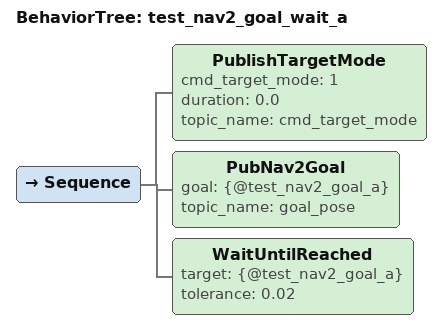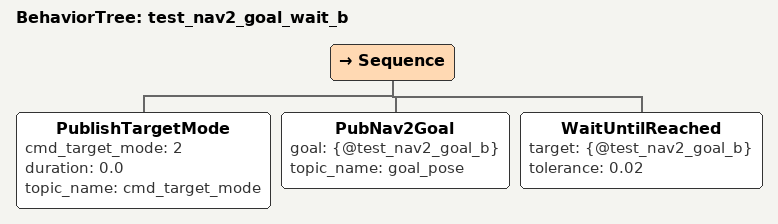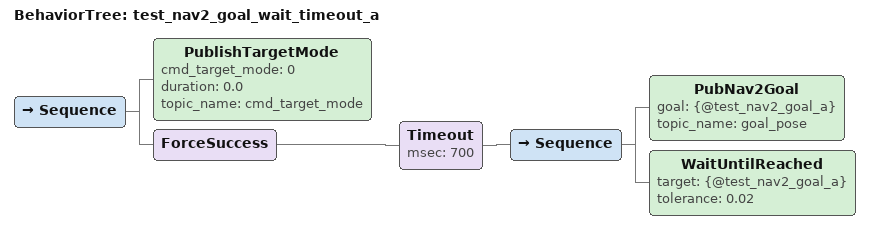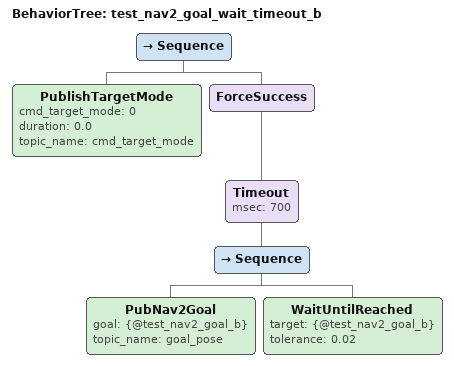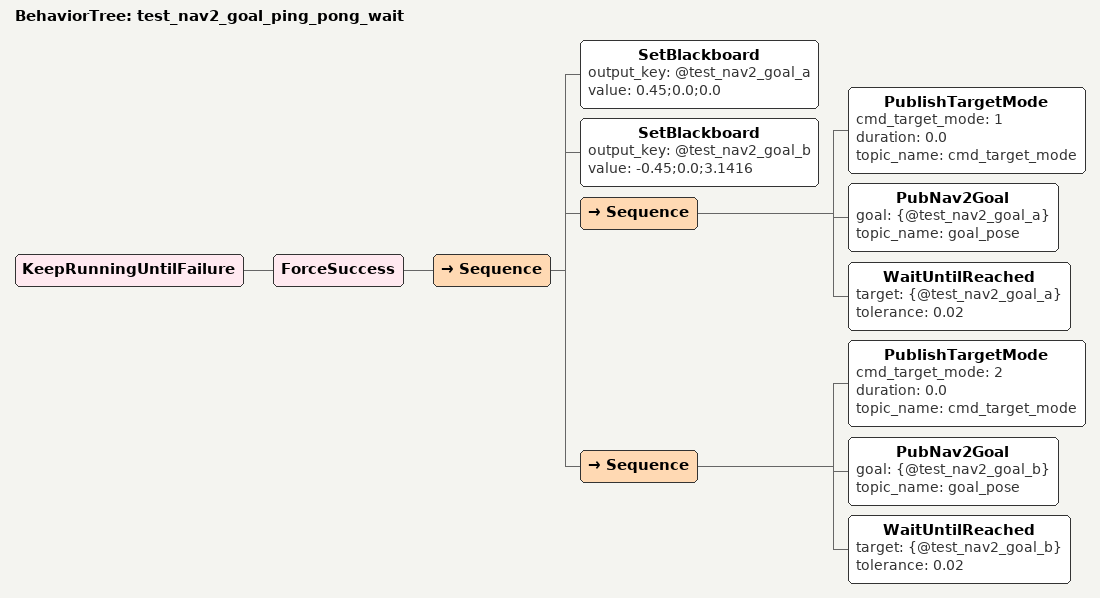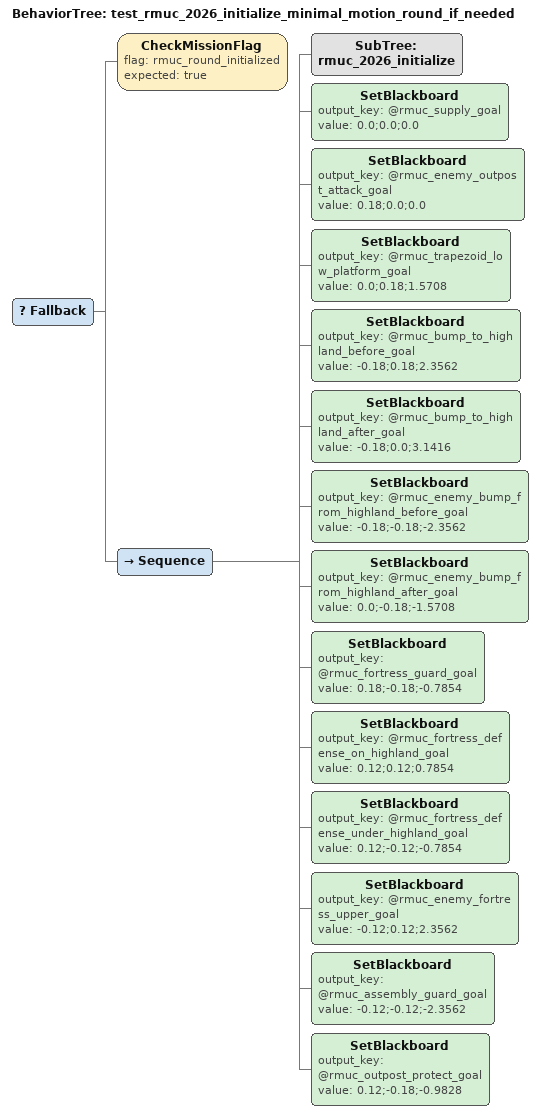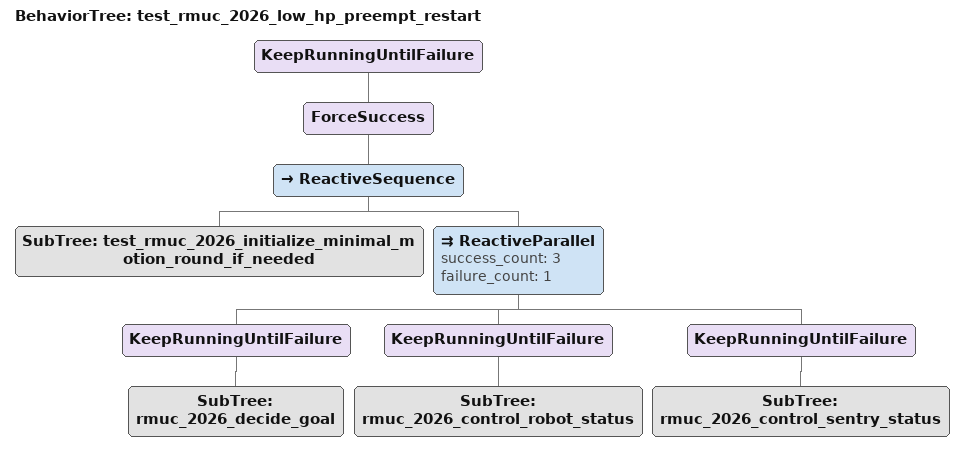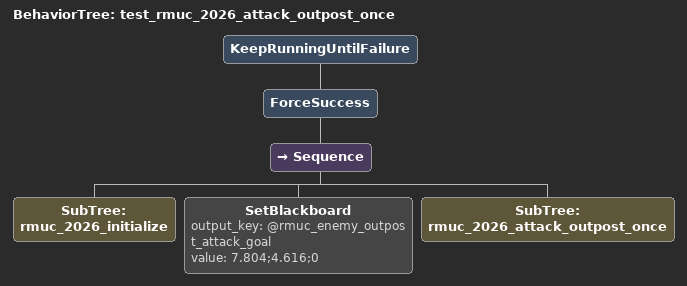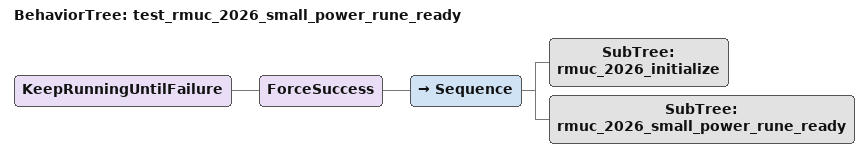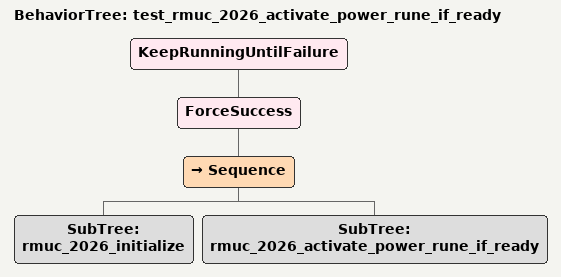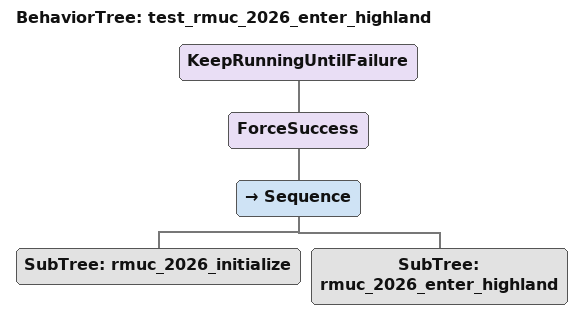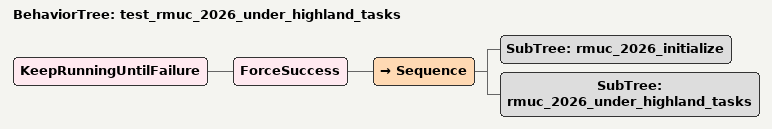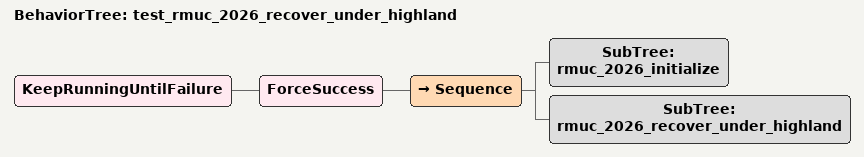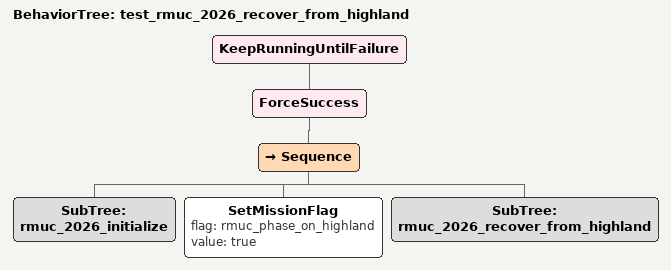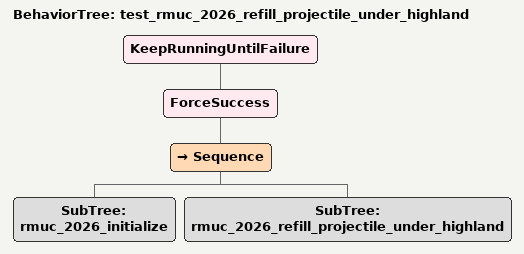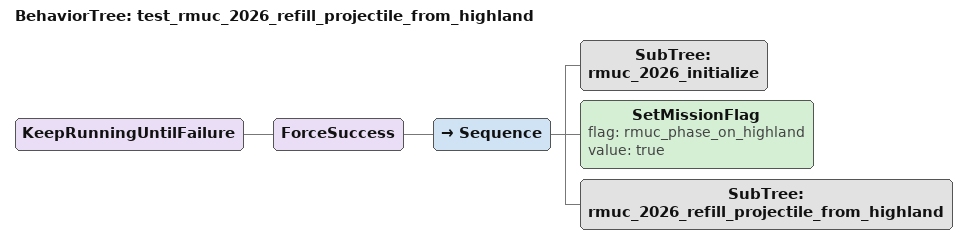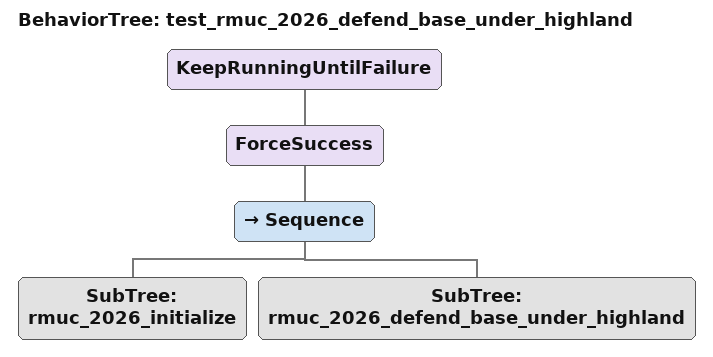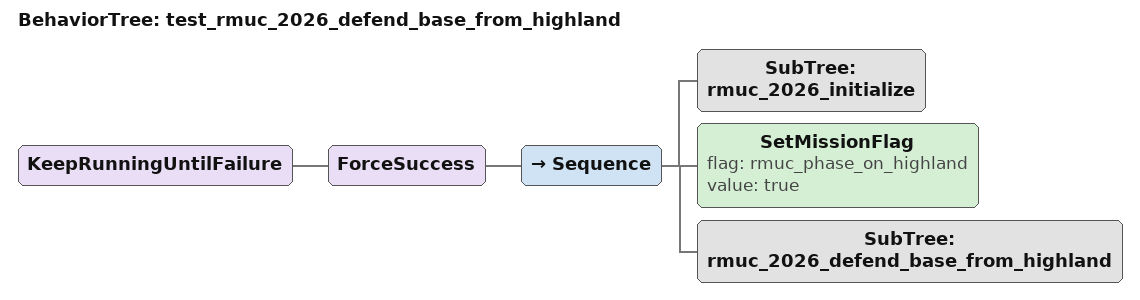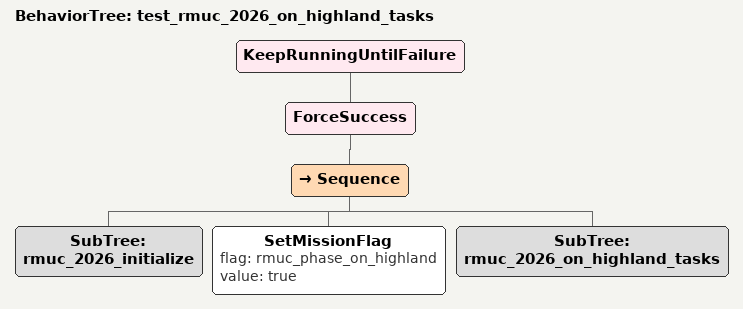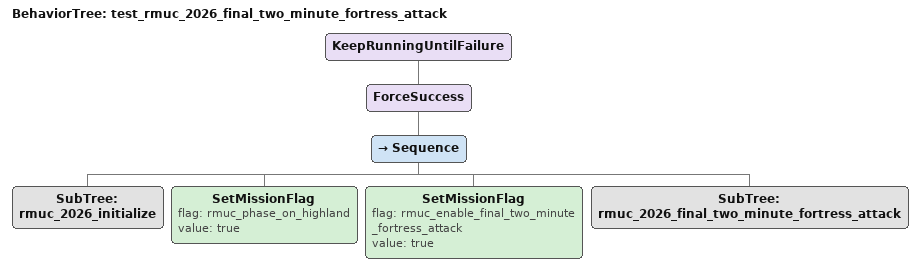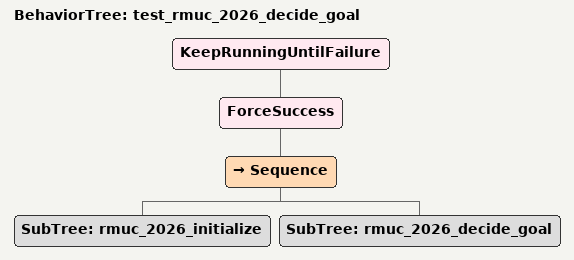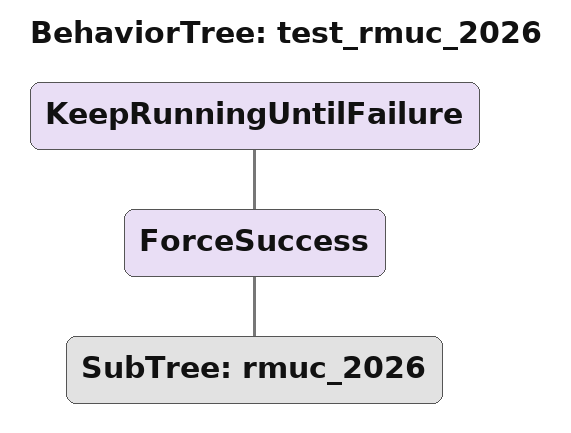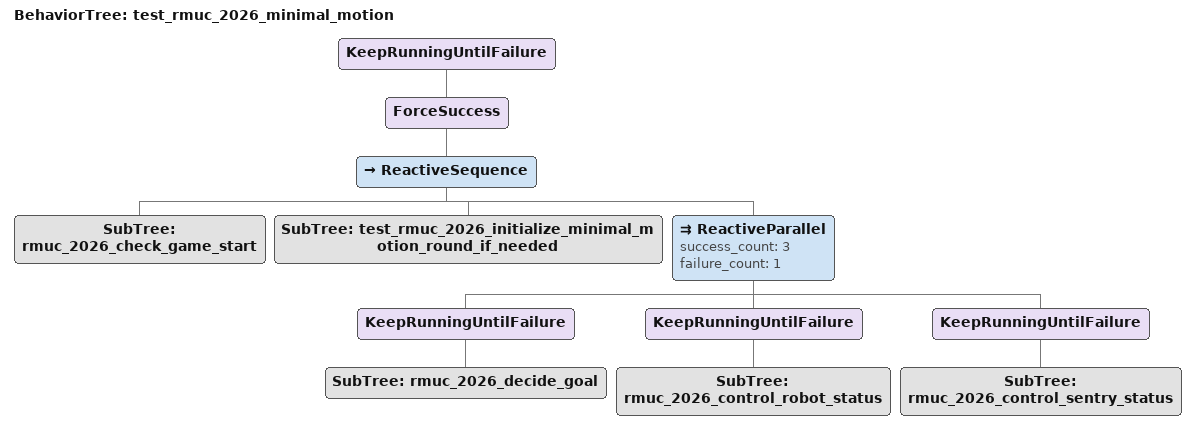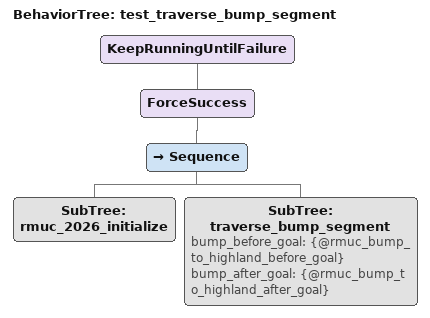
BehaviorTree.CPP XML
<BehaviorTree ID="test_nav2_goal_wait_a">
  <Sequence>
    <PublishTargetMode cmd_target_mode="1" duration="0.0" topic_name="cmd_target_mode"/>
    <PubNav2Goal goal="{@test_nav2_goal_a}" topic_name="goal_pose"/>
    <WaitUntilReached target="{@test_nav2_goal_a}" tolerance="0.02"/>
  </Sequence>
</BehaviorTree>

<BehaviorTree ID="test_nav2_goal_wait_b">
  <Sequence>
    <PublishTargetMode cmd_target_mode="2" duration="0.0" topic_name="cmd_target_mode"/>
    <PubNav2Goal goal="{@test_nav2_goal_b}" topic_name="goal_pose"/>
    <WaitUntilReached target="{@test_nav2_goal_b}" tolerance="0.02"/>
  </Sequence>
</BehaviorTree>

<BehaviorTree ID="test_nav2_goal_wait_timeout_a">
  <Sequence>
    <PublishTargetMode cmd_target_mode="0" duration="0.0" topic_name="cmd_target_mode"/>
    <ForceSuccess>
      <Timeout msec="700">
        <Sequence>
          <PubNav2Goal goal="{@test_nav2_goal_a}" topic_name="goal_pose"/>
          <WaitUntilReached target="{@test_nav2_goal_a}" tolerance="0.02"/>
        </Sequence>
      </Timeout>
    </ForceSuccess>
  </Sequence>
</BehaviorTree>

<BehaviorTree ID="test_nav2_goal_wait_timeout_b">
  <Sequence>
    <PublishTargetMode cmd_target_mode="0" duration="0.0" topic_name="cmd_target_mode"/>
    <ForceSuccess>
      <Timeout msec="700">
        <Sequence>
          <PubNav2Goal goal="{@test_nav2_goal_b}" topic_name="goal_pose"/>
          <WaitUntilReached target="{@test_nav2_goal_b}" tolerance="0.02"/>
        </Sequence>
      </Timeout>
    </ForceSuccess>
  </Sequence>
</BehaviorTree>

<BehaviorTree ID="test_nav2_goal_ping_pong_wait">
  <KeepRunningUntilFailure>
    <ForceSuccess>
      <Sequence>
        <SetBlackboard output_key="@test_nav2_goal_a" value="0.45;0.0;0.0"/>
        <SetBlackboard output_key="@test_nav2_goal_b" value="-0.45;0.0;3.1416"/>
        <Sequence>
          <PublishTargetMode cmd_target_mode="1" duration="0.0" topic_name="cmd_target_mode"/>
          <PubNav2Goal goal="{@test_nav2_goal_a}" topic_name="goal_pose"/>
          <WaitUntilReached target="{@test_nav2_goal_a}" tolerance="0.02"/>
        </Sequence>
        <Sequence>
          <PublishTargetMode cmd_target_mode="2" duration="0.0" topic_name="cmd_target_mode"/>
          <PubNav2Goal goal="{@test_nav2_goal_b}" topic_name="goal_pose"/>
          <WaitUntilReached target="{@test_nav2_goal_b}" tolerance="0.02"/>
        </Sequence>
      </Sequence>
    </ForceSuccess>
  </KeepRunningUntilFailure>
</BehaviorTree>

<BehaviorTree ID="test_rmuc_2026_initialize_minimal_motion_round_if_needed">
  <Fallback>
    <CheckMissionFlag flag="rmuc_round_initialized" expected="true"/>
    <Sequence>
      <SubTree ID="rmuc_2026_initialize"/>
      <!-- 测试覆盖区：整树低位移目标点。 -->
      <SetBlackboard output_key="@rmuc_supply_goal" value="0.0;0.0;0.0"/>
      <SetBlackboard output_key="@rmuc_enemy_outpost_attack_goal" value="0.18;0.0;0.0"/>
      <SetBlackboard output_key="@rmuc_trapezoid_low_platform_goal" value="0.0;0.18;1.5708"/>
      <SetBlackboard output_key="@rmuc_bump_to_highland_before_goal" value="-0.18;0.18;2.3562"/>
      <SetBlackboard output_key="@rmuc_bump_to_highland_after_goal" value="-0.18;0.0;3.1416"/>
      <SetBlackboard output_key="@rmuc_enemy_bump_from_highland_before_goal" value="-0.18;-0.18;-2.3562"/>
      <SetBlackboard output_key="@rmuc_enemy_bump_from_highland_after_goal" value="0.0;-0.18;-1.5708"/>
      <SetBlackboard output_key="@rmuc_fortress_guard_goal" value="0.18;-0.18;-0.7854"/>
      <SetBlackboard output_key="@rmuc_fortress_defense_on_highland_goal" value="0.12;0.12;0.7854"/>
      <SetBlackboard output_key="@rmuc_fortress_defense_under_highland_goal" value="0.12;-0.12;-0.7854"/>
      <SetBlackboard output_key="@rmuc_enemy_fortress_upper_goal" value="-0.12;0.12;2.3562"/>
      <SetBlackboard output_key="@rmuc_assembly_guard_goal" value="-0.12;-0.12;-2.3562"/>
      <SetBlackboard output_key="@rmuc_outpost_protect_goal" value="0.12;-0.18;-0.9828"/>
    </Sequence>
  </Fallback>
</BehaviorTree>

<BehaviorTree ID="test_rmuc_2026_low_hp_preempt_restart">
  <KeepRunningUntilFailure>
    <ForceSuccess>
      <ReactiveSequence>
        <SubTree ID="test_rmuc_2026_initialize_minimal_motion_round_if_needed"/>
        <ReactiveParallel success_count="3" failure_count="1">
          <KeepRunningUntilFailure>
            <SubTree ID="rmuc_2026_decide_goal"/>
          </KeepRunningUntilFailure>
          <KeepRunningUntilFailure>
            <SubTree ID="rmuc_2026_control_robot_status"/>
          </KeepRunningUntilFailure>
          <KeepRunningUntilFailure>
            <SubTree ID="rmuc_2026_control_sentry_status"/>
          </KeepRunningUntilFailure>
        </ReactiveParallel>
      </ReactiveSequence>
    </ForceSuccess>
  </KeepRunningUntilFailure>
</BehaviorTree>

<BehaviorTree ID="test_rmuc_2026_attack_outpost_once">
  <KeepRunningUntilFailure>
    <ForceSuccess>
      <Sequence>
        <SubTree ID="rmuc_2026_initialize"/>
        <!-- 测试前哨击打位置：需要试不同站位时只改这里，不影响正式 RMUC 树。 -->
        <SetBlackboard output_key="@rmuc_enemy_outpost_attack_goal" value="7.804;4.616;0"/>
        <SubTree ID="rmuc_2026_attack_outpost_once"/>
      </Sequence>
    </ForceSuccess>
  </KeepRunningUntilFailure>
</BehaviorTree>

<BehaviorTree ID="test_rmuc_2026_small_power_rune_ready">
  <KeepRunningUntilFailure>
    <ForceSuccess>
      <Sequence>
        <SubTree ID="rmuc_2026_initialize"/>
        <!-- 测试覆盖区：需要自定义该任务输入时写在这里。 -->
        <SubTree ID="rmuc_2026_small_power_rune_ready"/>
      </Sequence>
    </ForceSuccess>
  </KeepRunningUntilFailure>
</BehaviorTree>

<BehaviorTree ID="test_rmuc_2026_activate_power_rune_if_ready">
  <KeepRunningUntilFailure>
    <ForceSuccess>
      <Sequence>
        <SubTree ID="rmuc_2026_initialize"/>
        <!-- 测试覆盖区：需要自定义该任务输入时写在这里。 -->
        <SubTree ID="rmuc_2026_activate_power_rune_if_ready"/>
      </Sequence>
    </ForceSuccess>
  </KeepRunningUntilFailure>
</BehaviorTree>

<BehaviorTree ID="test_rmuc_2026_enter_highland">
  <KeepRunningUntilFailure>
    <ForceSuccess>
      <Sequence>
        <SubTree ID="rmuc_2026_initialize"/>
        <!-- 测试覆盖区：需要自定义上高地前后点时写在这里。 -->
        <SubTree ID="rmuc_2026_enter_highland"/>
      </Sequence>
    </ForceSuccess>
  </KeepRunningUntilFailure>
</BehaviorTree>

<BehaviorTree ID="test_rmuc_2026_under_highland_tasks">
  <KeepRunningUntilFailure>
    <ForceSuccess>
      <Sequence>
        <SubTree ID="rmuc_2026_initialize"/>
        <!-- 测试覆盖区：需要自定义低地任务目标或开关时写在这里。 -->
        <SubTree ID="rmuc_2026_under_highland_tasks"/>
      </Sequence>
    </ForceSuccess>
  </KeepRunningUntilFailure>
</BehaviorTree>

<BehaviorTree ID="test_rmuc_2026_recover_under_highland">
  <KeepRunningUntilFailure>
    <ForceSuccess>
      <Sequence>
        <SubTree ID="rmuc_2026_initialize"/>
        <!-- 测试覆盖区：需要自定义低地恢复输入时写在这里。 -->
        <SubTree ID="rmuc_2026_recover_under_highland"/>
      </Sequence>
    </ForceSuccess>
  </KeepRunningUntilFailure>
</BehaviorTree>

<BehaviorTree ID="test_rmuc_2026_recover_from_highland">
  <KeepRunningUntilFailure>
    <ForceSuccess>
      <Sequence>
        <SubTree ID="rmuc_2026_initialize"/>
        <!-- 测试覆盖区：从高地恢复需要先置高地阶段。 -->
        <SetMissionFlag flag="rmuc_phase_on_highland" value="true"/>
        <SubTree ID="rmuc_2026_recover_from_highland"/>
      </Sequence>
    </ForceSuccess>
  </KeepRunningUntilFailure>
</BehaviorTree>

<BehaviorTree ID="test_rmuc_2026_refill_projectile_under_highland">
  <KeepRunningUntilFailure>
    <ForceSuccess>
      <Sequence>
        <SubTree ID="rmuc_2026_initialize"/>
        <!-- 测试覆盖区：需要自定义低地补弹输入时写在这里。 -->
        <SubTree ID="rmuc_2026_refill_projectile_under_highland"/>
      </Sequence>
    </ForceSuccess>
  </KeepRunningUntilFailure>
</BehaviorTree>

<BehaviorTree ID="test_rmuc_2026_refill_projectile_from_highland">
  <KeepRunningUntilFailure>
    <ForceSuccess>
      <Sequence>
        <SubTree ID="rmuc_2026_initialize"/>
        <!-- 测试覆盖区：从高地补弹需要先置高地阶段。 -->
        <SetMissionFlag flag="rmuc_phase_on_highland" value="true"/>
        <SubTree ID="rmuc_2026_refill_projectile_from_highland"/>
      </Sequence>
    </ForceSuccess>
  </KeepRunningUntilFailure>
</BehaviorTree>

<BehaviorTree ID="test_rmuc_2026_defend_base_under_highland">
  <KeepRunningUntilFailure>
    <ForceSuccess>
      <Sequence>
        <SubTree ID="rmuc_2026_initialize"/>
        <!-- 测试覆盖区：需要自定义低地守基地输入时写在这里。 -->
        <SubTree ID="rmuc_2026_defend_base_under_highland"/>
      </Sequence>
    </ForceSuccess>
  </KeepRunningUntilFailure>
</BehaviorTree>

<BehaviorTree ID="test_rmuc_2026_defend_base_from_highland">
  <KeepRunningUntilFailure>
    <ForceSuccess>
      <Sequence>
        <SubTree ID="rmuc_2026_initialize"/>
        <!-- 测试覆盖区：从高地守基地需要先置高地阶段。 -->
        <SetMissionFlag flag="rmuc_phase_on_highland" value="true"/>
        <SubTree ID="rmuc_2026_defend_base_from_highland"/>
      </Sequence>
    </ForceSuccess>
  </KeepRunningUntilFailure>
</BehaviorTree>

<BehaviorTree ID="test_rmuc_2026_on_highland_tasks">
  <KeepRunningUntilFailure>
    <ForceSuccess>
      <Sequence>
        <SubTree ID="rmuc_2026_initialize"/>
        <!-- 测试覆盖区：高地常规任务需要先置高地阶段。 -->
        <SetMissionFlag flag="rmuc_phase_on_highland" value="true"/>
        <SubTree ID="rmuc_2026_on_highland_tasks"/>
      </Sequence>
    </ForceSuccess>
  </KeepRunningUntilFailure>
</BehaviorTree>

<BehaviorTree ID="test_rmuc_2026_final_two_minute_fortress_attack">
  <KeepRunningUntilFailure>
    <ForceSuccess>
      <Sequence>
        <SubTree ID="rmuc_2026_initialize"/>
        <!-- 测试覆盖区：最后两分钟进攻需要先置高地阶段并打开任务开关。 -->
        <SetMissionFlag flag="rmuc_phase_on_highland" value="true"/>
        <SetMissionFlag flag="rmuc_enable_final_two_minute_fortress_attack" value="true"/>
        <SubTree ID="rmuc_2026_final_two_minute_fortress_attack"/>
      </Sequence>
    </ForceSuccess>
  </KeepRunningUntilFailure>
</BehaviorTree>

<BehaviorTree ID="test_rmuc_2026_decide_goal">
  <KeepRunningUntilFailure>
    <ForceSuccess>
      <Sequence>
        <SubTree ID="rmuc_2026_initialize"/>
        <!-- 测试覆盖区：需要自定义整套决策输入时写在这里。 -->
        <SubTree ID="rmuc_2026_decide_goal"/>
      </Sequence>
    </ForceSuccess>
  </KeepRunningUntilFailure>
</BehaviorTree>

<BehaviorTree ID="test_rmuc_2026">
  <KeepRunningUntilFailure>
    <ForceSuccess>
      <SubTree ID="rmuc_2026"/>
    </ForceSuccess>
  </KeepRunningUntilFailure>
</BehaviorTree>

<BehaviorTree ID="test_rmuc_2026_minimal_motion">
  <KeepRunningUntilFailure>
    <ForceSuccess>
      <ReactiveSequence>
        <SubTree ID="rmuc_2026_check_game_start"/>
        <SubTree ID="test_rmuc_2026_initialize_minimal_motion_round_if_needed"/>
        <ReactiveParallel success_count="3" failure_count="1">
          <KeepRunningUntilFailure>
            <SubTree ID="rmuc_2026_decide_goal"/>
          </KeepRunningUntilFailure>
          <KeepRunningUntilFailure>
            <SubTree ID="rmuc_2026_control_robot_status"/>
          </KeepRunningUntilFailure>
          <KeepRunningUntilFailure>
            <SubTree ID="rmuc_2026_control_sentry_status"/>
          </KeepRunningUntilFailure>
        </ReactiveParallel>
      </ReactiveSequence>
    </ForceSuccess>
  </KeepRunningUntilFailure>
</BehaviorTree>

<BehaviorTree ID="test_traverse_bump_segment">
  <KeepRunningUntilFailure>
    <ForceSuccess>
      <Sequence>
        <SubTree ID="rmuc_2026_initialize"/>
        <!-- 测试覆盖区：需要自定义飞坡前后点时写在这里。 -->
        <SubTree ID="traverse_bump_segment" bump_before_goal="{@rmuc_bump_to_highland_before_goal}" bump_after_goal="{@rmuc_bump_to_highland_after_goal}"/>
      </Sequence>
    </ForceSuccess>
  </KeepRunningUntilFailure>
</BehaviorTree>
